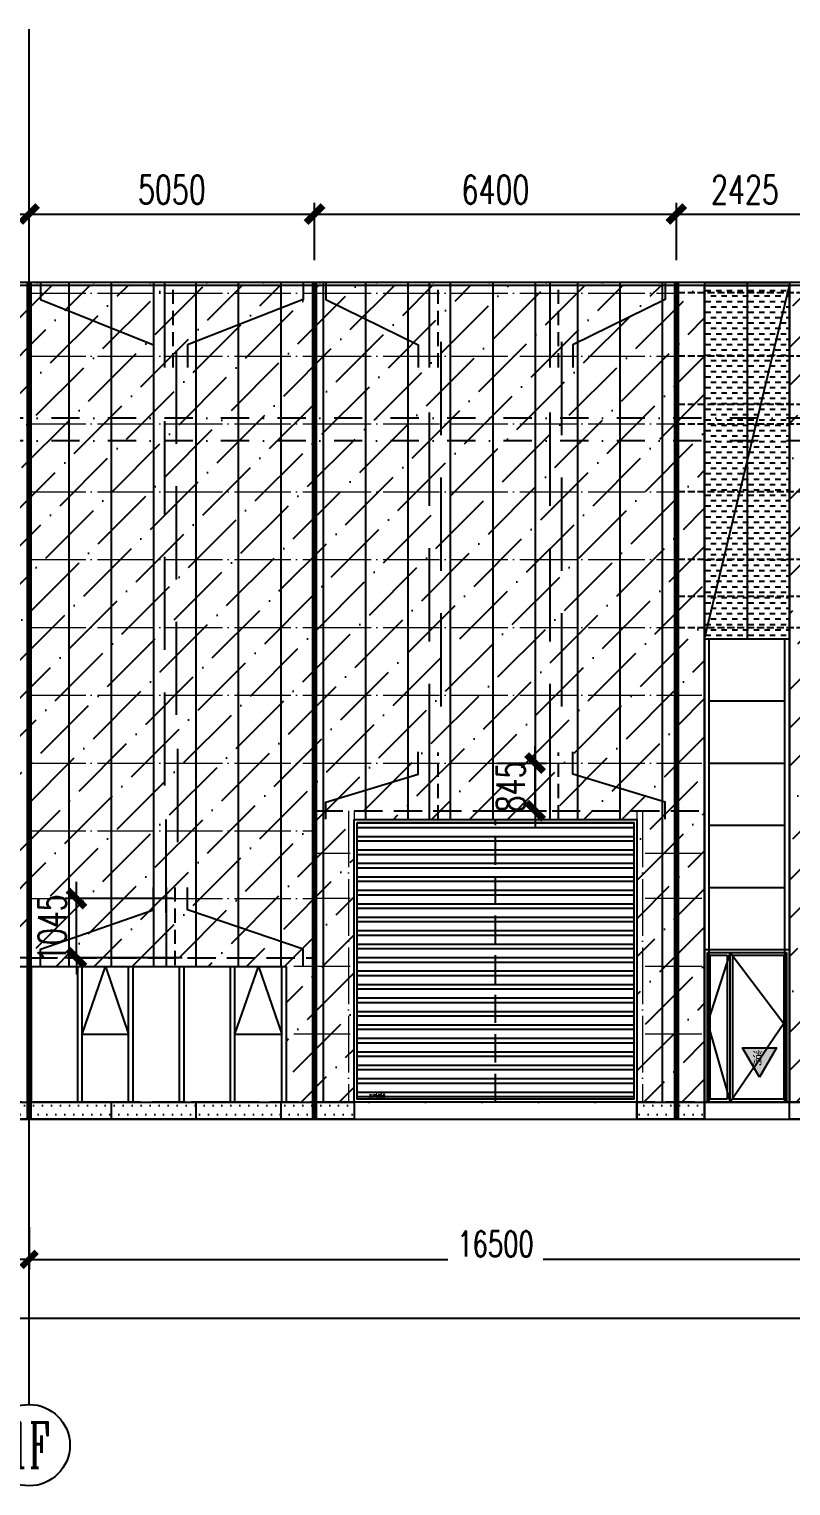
# Model space of a CAD drawing. Extents: x -2072575 to 87763, y -155913 to 742026.
# Drawn here: x -1841498 to -1828023, y 501003 to 526778 of the extents above; entities that cross this region are included whole.
import ezdxf
from ezdxf.enums import TextEntityAlignment as Align

# ---------------------------------------------------------------- set-up
doc = ezdxf.new("R2010")
doc.units = 0
doc.header["$LTSCALE"] = 1000
for name, pattern in [('20剖面图$0$DASH', [0.35, 0.25, -0.1]), ('__DASH', [0.35, 0.25, -0.1]), ('CENTER', [2, 1.25, -0.25, 0.25, -0.25]), ('DASHDOT', [1, 0.5, -0.25, 0, -0.25]), ('DASHED', [0.75, 0.5, -0.25]), ('DOT', [0.25, 0, -0.25]), ('DOTE', [2.42, 2, -0.2, 0.02, -0.2]), ('HIDDEN2', [0.1875, 0.125, -0.0625])]:
    doc.linetypes.add(name, pattern=pattern)
doc.layers.get('Defpoints').update_dxf_attribs({"color": 210})
for name, color, linetype in [('!ZN1-填充-8', 8, 'Continuous'), ('!ZN1-文字-7', 7, 'Continuous'), ('!ZN1-标注-173', 173, 'Continuous'), ('!ZN3-玻璃幕墙-4', 4, 'Continuous'), ('!ZN4-辅助材料-1', 1, 'Continuous'), ('!ZN5-铝材断面-6', 6, 'Continuous'), ('12圆钢+30钢套管撑杆', 3, 'Continuous'), ('12圆钢斜拉条', 30, 'Continuous'), ('12圆钢直拉条', 22, 'Continuous'), ('250×150×4.5×8 H型钢', 3, 'HIDDEN2'), ('3符号', 3, 'Continuous'), ('3铝板幕墙', 3, 'Continuous'), ('4玻璃幕墙', 4, 'Continuous'), ('60x60x5钢方管', 6, '20剖面图$0$DASH'), ('A-AXIS-DOTE', 14, 'DOTE'), ('A-AXIS-DP', 126, 'Continuous'), ('A-HATCH-2', 251, 'Continuous'), ('A-LIN-V', 9, 'Continuous'), ('A-门窗表显示尺寸', 160, 'Continuous'), ('AS-WALL', 40, 'Continuous'), ('DIM', 173, 'Continuous'), ('DOT', 8, 'DOT'), ('DOTE', 1, 'CENTER'), ('IE-填充-JYZS', 7, 'Continuous'), ('压型钢板', 23, 'Continuous')]:
    doc.layers.add(name, color=color, linetype=linetype)
for name, color, linetype, lineweight in [('A-WALL-HATCH', 8, 'Continuous', 13), ('冷弯薄壁C型钢 250x75x20x3.0', 51, 'DOTE', 0), ('梁', 4, 'Continuous', 18)]:
    doc.layers.add(name, color=color, linetype=linetype, lineweight=lineweight)
doc.styles.add('_TCH_AXIS', font='COMPLEX', dxfattribs={"bigfont": 'GBCBIG'})
doc.styles.add('A-STANDARD', font='SIMPLEX', dxfattribs={"bigfont": 'GBCBIG'})
doc.styles.add('DHTEXT-1', font='romans.shx', dxfattribs={"width": 0.7, "bigfont": 'chinese.shx'})
doc.styles.add('样式 1', font='romans.shx', dxfattribs={"width": 0.7, "bigfont": 'chinese.shx'})
doc.dimstyles.new('ZN180', dxfattribs={"dimscale": 180, "dimtxt": 2.5, "dimasz": 1.5, "dimexe": 1, "dimexo": 2, "dimgap": 0.9, "dimtad": 1, "dimdec": 0, "dimdsep": 46, "dimtxsty": 'DHTEXT-1', "dimblk": 'ARCHTICK', "dimcen": 2.5, "dimclrd": 173, "dimclre": 173, "dimclrt": 7, "dimazin": 2, "dimtfac": 1, "dimtdec": 0, "dimtix": 1, "dimtmove": 2, "dimatfit": 3, "dimfxl": 0, "dimarcsym": 0})
doc.dimstyles.new('ZN200', dxfattribs={"dimscale": 200, "dimtxt": 2.5, "dimasz": 1.5, "dimexe": 1, "dimexo": 2, "dimgap": 0.9, "dimtad": 1, "dimdec": 0, "dimdsep": 46, "dimtxsty": 'DHTEXT-1', "dimblk": 'ARCHTICK', "dimcen": 2.5, "dimclrd": 173, "dimclre": 173, "dimclrt": 7, "dimazin": 2, "dimtfac": 1, "dimtdec": 0, "dimtix": 1, "dimtmove": 2, "dimatfit": 3, "dimfxl": 0, "dimtolj": 1, "dimtzin": 0, "dimarcsym": 0})
pattern_1 = [(0, (1884997.87, -507792.86), (79.375, 158.75), [0, -158.75])]
pattern_2 = [(45, (1875021.75, -503214.68), (252.5697, 926.08891), [1190.625, -238.125, 0, -238.125])]

# ---------------------------------------------------------------- blocks, each defined once
blk = doc.blocks.new('_ArchTick')
at = {"color": 0, "linetype": 'ByBlock', "const_width": 0.4}
blk.add_lwpolyline([(-0.5, -0.5), (0.5, 0.5)], dxfattribs=at)
blk = doc.blocks.new('*D84')
at = {"layer": 'Defpoints', "color": 0, "ltscale": 1800, "transparency": 16777216}
for p in [(-600, -1855), (125900, -1855), (125900, -3824)]:
    blk.add_point(p, dxfattribs=at)
at = {"layer": 'DIM', "color": 173, "linetype": 'ByBlock', "lineweight": -2, "ltscale": 1800, "transparency": 16777216}
for p, q in [((-600, -2215), (-600, -4004)), ((125900, -2215), (125900, -4004)), ((-600, -3824), (61655, -3824)), ((125900, -3824), (63644, -3824))]:
    blk.add_line(p, q, dxfattribs=at)
at = {"layer": 'DIM', "color": 173, "lineweight": -2, "ltscale": 1800, "transparency": 16777216, "xscale": 270, "yscale": 270, "zscale": 270, "rotation": 180}
blk.add_blockref('_ArchTick', (-600, -3824), dxfattribs=at)
at = {"layer": 'DIM', "color": 173, "lineweight": -2, "ltscale": 1800, "transparency": 16777216, "xscale": 270, "yscale": 270, "zscale": 270}
blk.add_blockref('_ArchTick', (125900, -3824), dxfattribs=at)
at = {"layer": 'DIM', "color": 7, "ltscale": 1800, "transparency": 16777216, "insert": (62650, -3549), "char_height": 450, "attachment_point": 5, "style": 'DHTEXT-1'}
blk.add_mtext('126500', dxfattribs=at)
blk = doc.blocks.new('*D88')
at = {"layer": 'Defpoints', "color": 0, "ltscale": 1800, "transparency": 16777216}
for p in [(27000, -1855), (43500, -1855), (43500, -2784)]:
    blk.add_point(p, dxfattribs=at)
at = {"layer": 'DIM', "color": 173, "linetype": 'ByBlock', "lineweight": -2, "ltscale": 1800, "transparency": 16777216}
for p, q in [((27000, -2215), (27000, -2964)), ((43500, -2215), (43500, -2964)), ((27000, -2784), (34406, -2784)), ((43500, -2784), (36095, -2784))]:
    blk.add_line(p, q, dxfattribs=at)
at = {"layer": 'DIM', "color": 173, "lineweight": -2, "ltscale": 1800, "transparency": 16777216, "xscale": 270, "yscale": 270, "zscale": 270, "rotation": 180}
blk.add_blockref('_ArchTick', (27000, -2784), dxfattribs=at)
at = {"layer": 'DIM', "color": 173, "lineweight": -2, "ltscale": 1800, "transparency": 16777216, "xscale": 270, "yscale": 270, "zscale": 270}
blk.add_blockref('_ArchTick', (43500, -2784), dxfattribs=at)
at = {"layer": 'DIM', "color": 7, "ltscale": 1800, "transparency": 16777216, "insert": (35250, -2509), "char_height": 450, "attachment_point": 5, "style": 'DHTEXT-1'}
blk.add_mtext('16500', dxfattribs=at)
blk = doc.blocks.new('*D89')
at = {"layer": 'Defpoints', "color": 0, "ltscale": 1800, "transparency": 16777216}
for p in [(43500, -1855), (60000, -1855), (60000, -2784)]:
    blk.add_point(p, dxfattribs=at)
at = {"layer": 'DIM', "color": 173, "linetype": 'ByBlock', "lineweight": -2, "ltscale": 1800, "transparency": 16777216}
for p, q in [((43500, -2215), (43500, -2964)), ((60000, -2215), (60000, -2964)), ((43500, -2784), (50906, -2784)), ((60000, -2784), (52595, -2784))]:
    blk.add_line(p, q, dxfattribs=at)
at = {"layer": 'DIM', "color": 173, "lineweight": -2, "ltscale": 1800, "transparency": 16777216, "xscale": 270, "yscale": 270, "zscale": 270, "rotation": 180}
blk.add_blockref('_ArchTick', (43500, -2784), dxfattribs=at)
at = {"layer": 'DIM', "color": 173, "lineweight": -2, "ltscale": 1800, "transparency": 16777216, "xscale": 270, "yscale": 270, "zscale": 270}
blk.add_blockref('_ArchTick', (60000, -2784), dxfattribs=at)
at = {"layer": 'DIM', "color": 7, "ltscale": 1800, "transparency": 16777216, "insert": (51750, -2509), "char_height": 450, "attachment_point": 5, "style": 'DHTEXT-1'}
blk.add_mtext('16500', dxfattribs=at)
blk = doc.blocks.new('卓越-轴号')
blk.add_circle((0, 0), 4)
at = {"color": 0, "style": '_TCH_AXIS', "width": 1.041667, "flags": 8}
blk.add_attdef('A', text='', height=4.48, dxfattribs=at).set_placement((-2, -2.24), (2, -2.24), align=Align.FIT)
blk = doc.blocks.new('消防救援口标识')
blk.add_wipeout([(0, 0), (-150, 260), (150, 260)]).dxf.layer = '!ZN1-标注-173'
at = {"layer": '!ZN1-填充-8'}
h = blk.add_hatch(color=252, dxfattribs=at)
h.dxf.hatch_style = 1
h.paths.add_polyline_path([(0, 0), (-150, 260), (150, 260)])
at = {"layer": '!ZN1-标注-173'}
blk.add_lwpolyline([(0, 0), (-150, 260), (150, 260)], close=True, dxfattribs=at)
at = {"layer": '!ZN1-文字-7', "ltscale": 1.5, "style": '样式 1', "width": 0.7}
blk.add_text('消', height=120, dxfattribs=at).set_placement((-62, 164), align=Align.MIDDLE_LEFT)
blk = doc.blocks.new('w4243')
at = {"layer": '!ZN4-辅助材料-1', "xscale": 2, "yscale": 2, "zscale": 2}
blk.add_blockref('消防救援口标识', (-1646421, 506714), dxfattribs=at)
blk = doc.blocks.new('20250915090950')
at = {"layer": '!ZN1-填充-8'}
h = blk.add_hatch(dxfattribs=at)
h.set_pattern_fill('ANSI36', color=252, scale=300, style=0)
h.set_pattern_definition(pattern_2)
h.paths.add_polyline_path([(40450, 0), (43950, 0), (48050, 0), (41650, 0), (41650, 2400), (48050, 2400), (48050, 0), (49250, 0), (49250, 5000), (54250, 5000), (54250, 0), (55450, 0), (55450, 14450), (40450, 14450)])
h = blk.add_hatch(dxfattribs=at)
h.set_pattern_fill('ANSI36', color=252, scale=300, style=0)
h.set_pattern_definition(pattern_2)
h.paths.add_polyline_path([(56950, 0), (60450, 0), (64550, 0), (58150, 0), (58150, 2400), (64550, 2400), (64550, 0), (65750, 0), (65750, 5000), (70750, 5000), (70750, 0), (71950, 0), (71950, 14450), (56950, 14450)])
h = blk.add_hatch(dxfattribs=at)
h.set_pattern_fill('DOTS', color=252, scale=100, style=0)
h.set_pattern_definition(pattern_1)
h.paths.add_polyline_path([(40450, 0), (49250, 0), (49250, -300), (40450, -300)])
h = blk.add_hatch(dxfattribs=at)
h.set_pattern_fill('DOTS', color=252, scale=100, style=0)
h.set_pattern_definition(pattern_1)
h.paths.add_polyline_path([(56950, 0), (65750, 0), (65750, -300), (56950, -300)])
h = blk.add_hatch(dxfattribs=at)
h.set_pattern_fill('DOTS', color=252, scale=100, style=0)
h.set_pattern_definition(pattern_1)
h.paths.add_polyline_path([(54250, 0), (55450, 0), (55450, -300), (54250, -300)])
at = {"layer": 'A-HATCH-2'}
h = blk.add_hatch(dxfattribs=at)
h.set_pattern_fill('ANSI32', color=256, scale=50, angle=45)
h.set_pattern_definition([(180, (1692730.16, -517237.45), (-1e-14, -238.125), []), (180, (1692650.8, -517158.08), (-1e-14, -238.125), [])])
h.paths.add_polyline_path([(49300, 4950), (54200, 4950), (54200, 50), (49300, 50)])
at = {"layer": 'IE-填充-JYZS', "ltscale": 10}
h = blk.add_hatch(dxfattribs=at)
h.set_pattern_fill('DASH', color=252, scale=100)
h.set_pattern_definition([(0, (1875021.75, -503214.675), (95.25, 95.25), [95.25, -95.25])])
h.paths.add_polyline_path([(56950, 8200), (55450, 8200), (55450, 14450), (56950, 14450)])
at = {"layer": '!ZN3-玻璃幕墙-4', "color": 252, "ltscale": 10}
for points in [[(44440, 1200), (44850, 2400), (45260, 1200)], [(47140, 1200), (47555, 2400), (47970, 1200)]]:
    blk.add_lwpolyline(points, dxfattribs=at)
at = {"layer": '3铝板幕墙', "color": 252, "ltscale": 2000}
for p, q in [((44950, 0), (44950, -300)), ((46450, 0), (46450, -300)), ((47950, 0), (47950, -300))]:
    blk.add_line(p, q, dxfattribs=at)
for points in [[(56950, 0), (65750, 0), (65750, -300), (56950, -300)], [(40450, 0), (49250, 0), (49250, -300), (40450, -300)], [(54250, 0), (55450, 0), (55450, -300), (54250, -300)]]:
    blk.add_lwpolyline(points, close=True, dxfattribs=at)
at = {"layer": '4玻璃幕墙', "color": 252, "ltscale": 1.5}
for p, q in [((55450, 0), (55450, 8200)), ((55450, 8200), (56950, 8200)), ((55530, 0), (55530, 8200)), ((56870, 0), (56870, 8200)), ((56950, 0), (56950, 8200)), ((55530, 7100), (56870, 7100)), ((55530, 6000), (56870, 6000)), ((55530, 4900), (56870, 4900)), ((55530, 3800), (56870, 3800)), ((55530, 2700), (56870, 2700)), ((41650, 2400), (48050, 2400)), ((43540, 0), (43540, 2400)), ((44360, 0), (44360, 2400)), ((44440, 0), (44440, 2400)), ((45260, 0), (45260, 2400)), ((45340, 0), (45340, 2400)), ((46160, 0), (46160, 2400)), ((46240, 0), (46240, 2400)), ((47060, 0), (47060, 2400)), ((47140, 0), (47140, 2400)), ((47970, 0), (47970, 2400)), ((48050, 0), (48050, 2400)), ((44440, 1200), (45260, 1200)), ((47140, 1200), (47970, 1200)), ((41650, 0), (48050, 0)), ((56950, 0), (55450, 0))]:
    blk.add_line(p, q, dxfattribs=at)
at = {"layer": '4玻璃幕墙', "color": 252}
for p, q in [((55450, 2700), (56950, 2700)), ((55450, 0), (55450, 2700)), ((55500, 0), (55500, 2650)), ((55500, 2650), (55900, 2650)), ((55550, 50), (55550, 2600)), ((55550, 2600), (55850, 2600)), ((55850, 2600), (55850, 50)), ((55900, 0), (55900, 2650)), ((55900, 2650), (56900, 2650)), ((55950, 50), (55950, 2600)), ((55950, 2600), (56850, 2600)), ((56850, 2600), (56850, 50)), ((56900, 2650), (56900, 0)), ((56950, 2700), (56950, 0)), ((56950, 0), (55450, 0)), ((55850, 50), (55550, 50)), ((56850, 50), (55950, 50))]:
    blk.add_line(p, q, dxfattribs=at)
blk.add_lwpolyline([(55900, 2650), (55500, 1403), (55900, 0)], dxfattribs=at)
at = {"layer": 'A-AXIS-DOTE', "linetype": '__DASH', "ltscale": 2}
blk.add_line((51750, 0), (51750, 5000), dxfattribs=at)
at = {"layer": 'A-LIN-V', "color": 252}
for p, q in [((109900, 14500), (-600, 14500)), ((110000, 14450), (-600, 14450)), ((55450, 14500), (56950, 14500)), ((55450, -300), (55450, 14450)), ((55450, 14450), (56950, 14450)), ((56950, -300), (56950, 14450)), ((49250, 0), (49250, -300)), ((55450, 0), (56950, 0)), ((56950, 0), (55450, 0)), ((54250, 0), (54250, -300))]:
    blk.add_line(p, q, dxfattribs=at)
blk.add_lwpolyline([(49250, 5000), (54250, 5000), (54250, 0), (49250, 0)], close=True, dxfattribs=at)
at = {"layer": 'A-WALL-HATCH'}
blk.add_line((48050, 0), (40970, 0), dxfattribs=at)
at = {"layer": 'A-门窗表显示尺寸', "color": 252}
blk.add_lwpolyline([(49300, 4950), (54200, 4950), (54200, 50), (49300, 50)], close=True, dxfattribs=at)
at = {"layer": 'AS-WALL', "color": 252}
blk.add_lwpolyline([(55450, 8200), (55450, 8200), (56950, 14450)], dxfattribs=at)
at = {"layer": '压型钢板', "color": 252, "ltscale": 10}
for p, q in [((44200, 14500), (44200, 2400)), ((44950, 14500), (44950, 2400)), ((45700, 14500), (45700, 2400)), ((46450, 14500), (46450, 2400)), ((47200, 14500), (47200, 2400)), ((47950, 14500), (47950, 2400)), ((48700, 14500), (48700, 0)), ((49450, 14500), (49450, 5000)), ((50200, 14500), (50200, 5000)), ((50950, 14500), (50950, 5000)), ((51700, 14500), (51700, 5000)), ((52450, 14500), (52450, 5000)), ((53200, 14500), (53200, 5000)), ((53950, 14500), (53950, 5000)), ((54700, 14500), (54700, 0)), ((55450, 14500), (55450, 0)), ((56200, 14500), (56200, 8200)), ((56950, 14500), (56950, 0))]:
    blk.add_line(p, q, dxfattribs=at)
at = {"layer": 'A-WALL-HATCH'}
blk.add_blockref('w4243', (1702841, -506271), dxfattribs=at)
at = {"layer": 'A-门窗表显示尺寸', "color": 252, "style": 'A-STANDARD', "width": 0.705882}
blk.add_text('JLM5050', height=59.5, dxfattribs=at).set_placement((49500, 80))
at = {"layer": '4玻璃幕墙', "color": 252}
blk.add_lwpolyline([(55900, 2650), (56850, 1393), (55900, 0)], dxfattribs=at)
blk = doc.blocks.new('A$C79cc59f2')
at = {"layer": '3铝板幕墙', "ltscale": 1000}
blk.add_blockref('20250915090950', (0, 0), dxfattribs=at)
blk = doc.blocks.new('*D3413')
at = {"layer": 'Defpoints', "color": 0, "ltscale": 10, "transparency": 16777216}
for p in [(-1827623, 523507), (-1830048, 522293), (-1827623, 522293)]:
    blk.add_point(p, dxfattribs=at)
at = {"layer": 'DIM', "color": 173, "linetype": 'ByBlock', "lineweight": -2, "ltscale": 10, "transparency": 16777216}
for p, q in [((-1830048, 522693), (-1830048, 523707)), ((-1830048, 523507), (-1827623, 523507)), ((-1827623, 522693), (-1827623, 523707))]:
    blk.add_line(p, q, dxfattribs=at)
at = {"layer": 'DIM', "color": 173, "lineweight": -2, "ltscale": 10, "transparency": 16777216, "xscale": 300, "yscale": 300, "zscale": 300, "rotation": 180}
blk.add_blockref('_ArchTick', (-1830048, 523507), dxfattribs=at)
at = {"layer": 'DIM', "color": 173, "lineweight": -2, "ltscale": 10, "transparency": 16777216, "xscale": 300, "yscale": 300, "zscale": 300}
blk.add_blockref('_ArchTick', (-1827623, 523507), dxfattribs=at)
at = {"layer": 'DIM', "color": 7, "ltscale": 10, "transparency": 16777216, "insert": (-1828835, 523937), "char_height": 500, "attachment_point": 5, "style": 'DHTEXT-1'}
blk.add_mtext('\\A1;2425', dxfattribs=at)
blk = doc.blocks.new('*D3414')
at = {"layer": 'Defpoints', "color": 0, "ltscale": 10, "transparency": 16777216}
for p in [(-1830048, 523507), (-1836448, 522293), (-1830048, 522293)]:
    blk.add_point(p, dxfattribs=at)
at = {"layer": 'DIM', "color": 173, "linetype": 'ByBlock', "lineweight": -2, "ltscale": 10, "transparency": 16777216}
for p, q in [((-1836448, 522693), (-1836448, 523707)), ((-1836448, 523507), (-1830048, 523507)), ((-1830048, 522693), (-1830048, 523707))]:
    blk.add_line(p, q, dxfattribs=at)
at = {"layer": 'DIM', "color": 173, "lineweight": -2, "ltscale": 10, "transparency": 16777216, "xscale": 300, "yscale": 300, "zscale": 300, "rotation": 180}
blk.add_blockref('_ArchTick', (-1836448, 523507), dxfattribs=at)
at = {"layer": 'DIM', "color": 173, "lineweight": -2, "ltscale": 10, "transparency": 16777216, "xscale": 300, "yscale": 300, "zscale": 300}
blk.add_blockref('_ArchTick', (-1830048, 523507), dxfattribs=at)
at = {"layer": 'DIM', "color": 7, "ltscale": 10, "transparency": 16777216, "insert": (-1833248, 523937), "char_height": 500, "attachment_point": 5, "style": 'DHTEXT-1'}
blk.add_mtext('\\A1;6400', dxfattribs=at)
blk = doc.blocks.new('*D3415')
at = {"layer": 'Defpoints', "color": 0, "ltscale": 10, "transparency": 16777216}
for p in [(-1836448, 523507), (-1841498, 522293), (-1836448, 522293)]:
    blk.add_point(p, dxfattribs=at)
at = {"layer": 'DIM', "color": 173, "linetype": 'ByBlock', "lineweight": -2, "ltscale": 10, "transparency": 16777216}
for p, q in [((-1841498, 522693), (-1841498, 523707)), ((-1841498, 523507), (-1836448, 523507)), ((-1836448, 522693), (-1836448, 523707))]:
    blk.add_line(p, q, dxfattribs=at)
at = {"layer": 'DIM', "color": 173, "lineweight": -2, "ltscale": 10, "transparency": 16777216, "xscale": 300, "yscale": 300, "zscale": 300, "rotation": 180}
blk.add_blockref('_ArchTick', (-1841498, 523507), dxfattribs=at)
at = {"layer": 'DIM', "color": 173, "lineweight": -2, "ltscale": 10, "transparency": 16777216, "xscale": 300, "yscale": 300, "zscale": 300}
blk.add_blockref('_ArchTick', (-1836448, 523507), dxfattribs=at)
at = {"layer": 'DIM', "color": 7, "ltscale": 10, "transparency": 16777216, "insert": (-1838973, 523937), "char_height": 500, "attachment_point": 5, "style": 'DHTEXT-1'}
blk.add_mtext('\\A1;5050', dxfattribs=at)
blk = doc.blocks.new('*D3416')
at = {"layer": 'Defpoints', "color": 0, "ltscale": 10, "transparency": 16777216}
for p in [(-1841498, 523507), (-1844123, 522293), (-1841498, 522293)]:
    blk.add_point(p, dxfattribs=at)
at = {"layer": 'DIM', "color": 173, "linetype": 'ByBlock', "lineweight": -2, "ltscale": 10, "transparency": 16777216}
for p, q in [((-1844123, 522693), (-1844123, 523707)), ((-1844123, 523507), (-1841498, 523507)), ((-1841498, 522693), (-1841498, 523707))]:
    blk.add_line(p, q, dxfattribs=at)
at = {"layer": 'DIM', "color": 173, "lineweight": -2, "ltscale": 10, "transparency": 16777216, "xscale": 300, "yscale": 300, "zscale": 300, "rotation": 180}
blk.add_blockref('_ArchTick', (-1844123, 523507), dxfattribs=at)
at = {"layer": 'DIM', "color": 173, "lineweight": -2, "ltscale": 10, "transparency": 16777216, "xscale": 300, "yscale": 300, "zscale": 300}
blk.add_blockref('_ArchTick', (-1841498, 523507), dxfattribs=at)
at = {"layer": 'DIM', "color": 7, "ltscale": 10, "transparency": 16777216, "insert": (-1842810, 523937), "char_height": 500, "attachment_point": 5, "style": 'DHTEXT-1'}
blk.add_mtext('\\A1;2625', dxfattribs=at)
blk = doc.blocks.new('*D3441')
at = {"layer": 'Defpoints', "color": 0, "ltscale": 10, "transparency": 16777216}
for p in [(-1840661, 511393), (-1838548, 511393), (-1838393, 510348)]:
    blk.add_point(p, dxfattribs=at)
at = {"layer": 'DIM', "color": 173, "linetype": 'ByBlock', "lineweight": -2, "ltscale": 10, "transparency": 16777216}
for p, q in [((-1840661, 511393), (-1840661, 511693)), ((-1838948, 511393), (-1840861, 511393)), ((-1840661, 510348), (-1840661, 511393)), ((-1838793, 510348), (-1840861, 510348)), ((-1840661, 510348), (-1840661, 510048))]:
    blk.add_line(p, q, dxfattribs=at)
at = {"layer": 'DIM', "color": 173, "lineweight": -2, "ltscale": 10, "transparency": 16777216, "xscale": 300, "yscale": 300, "zscale": 300}
for p, rotation in [((-1840661, 511393), 270), ((-1840661, 510348), 90)]:
    blk.add_blockref('_ArchTick', p, dxfattribs=dict(at, rotation=rotation))
at = {"layer": 'DIM', "color": 7, "ltscale": 10, "transparency": 16777216, "insert": (-1841091, 510870), "char_height": 500, "attachment_point": 5, "rotation": 90, "style": 'DHTEXT-1'}
blk.add_mtext('\\A1;1045', dxfattribs=at)
blk = doc.blocks.new('*D3442')
at = {"layer": 'Defpoints', "color": 0, "ltscale": 10, "transparency": 16777216}
for p in [(-1833614, 513793), (-1832548, 513793), (-1833614, 512948)]:
    blk.add_point(p, dxfattribs=at)
at = {"layer": 'DIM', "color": 173, "linetype": 'ByBlock', "lineweight": -2, "ltscale": 10, "transparency": 16777216}
for p, q in [((-1832548, 513793), (-1832548, 514093)), ((-1833214, 513793), (-1832348, 513793)), ((-1832548, 512948), (-1832548, 513793)), ((-1833214, 512948), (-1832348, 512948)), ((-1832548, 512948), (-1832548, 512648))]:
    blk.add_line(p, q, dxfattribs=at)
at = {"layer": 'DIM', "color": 173, "lineweight": -2, "ltscale": 10, "transparency": 16777216, "xscale": 300, "yscale": 300, "zscale": 300}
for p, rotation in [((-1832548, 513793), 270), ((-1832548, 512948), 90)]:
    blk.add_blockref('_ArchTick', p, dxfattribs=dict(at, rotation=rotation))
at = {"layer": 'DIM', "color": 7, "ltscale": 10, "transparency": 16777216, "insert": (-1832978, 513370), "char_height": 500, "attachment_point": 5, "rotation": 90, "style": 'DHTEXT-1'}
blk.add_mtext('\\A1;845', dxfattribs=at)
blk = doc.blocks.new('20250821111708')
at = {"layer": 'DOT', "linetype": 'DASHDOT'}
for p, q in [((111400.4, 14500), (-7557.7, 14500)), ((111400.4, 12100), (-7557.7, 12100)), ((111400.4, 11700), (-7557.7, 11700)), ((132268.5, 0), (-7557.7, 0))]:
    blk.add_line(p, q, dxfattribs=at)
at = {"layer": 'DOTE', "ltscale": 180}
blk.add_line((43500, -5350), (43500, 18985.3), dxfattribs=at)
at = {"layer": '3符号', "color": 7}
ref = blk.add_blockref('卓越-轴号', (43501.1, -6070), dxfattribs=dict(at, xscale=180, yscale=180, zscale=180))
ref.add_attrib('A', '1F', dxfattribs={"layer": '0', "color": 0, "height": 806.4, "style": '_TCH_AXIS', "width": 0.604839}).set_placement((43141.1, -6473.2), (43861.1, -6473.2), align=Align.FIT)
at = {"layer": 'DIM', "ltscale": 1800}
for base, p1, p2, picture, middle in [((125900, -3824.1), (-600, -1854.7), (125900, -1854.7), '*D84', (62650, -3549.1)), ((43500, -2784.1), (27000, -1854.7), (43500, -1854.7), '*D88', (35250, -2509.1)), ((60000, -2784.1), (43500, -1854.7), (60000, -1854.7), '*D89', (51750, -2509.1))]:
    dim = blk.add_linear_dim(base=base, p1=p1, p2=p2, angle=0, dimstyle='ZN180', dxfattribs=at)
    dim.commit()
    dim.dimension.update_dxf_attribs({"geometry": picture, "text_midpoint": middle, "dimtype": 129})

msp = doc.modelspace()

# ---------------------------------------------------------------- block references
at = {"layer": '!ZN5-铝材断面-6', "ltscale": 1000}
msp.add_blockref('A$C79cc59f2', (-1884997.9, 507792.9), dxfattribs=at)

# ---------------------------------------------------------------- next in the draw order: linework, layer by layer
at = {"layer": '12圆钢+30钢套管撑杆', "color": 3}
for p, q in [((-1839097.9, 520792.9), (-1839097.9, 522292.9)), ((-1834414.5, 520792.9), (-1834414.5, 522292.9)), ((-1832281.2, 520792.9), (-1832281.2, 522292.9)), ((-1834414.5, 512797.9), (-1834414.5, 513980.4)), ((-1832281.2, 512797.9), (-1832281.2, 513980.4)), ((-1839072.9, 511592.9), (-1839072.9, 510192.9))]:
    msp.add_line(p, q, dxfattribs=at)
at = {"layer": '12圆钢+30钢套管撑杆', "color": 3, "linetype": 'DASHED', "ltscale": 0.5}
for p, q in [((-1838947.9, 520792.9), (-1838947.9, 522292.9)), ((-1834264.5, 520792.9), (-1834264.5, 522292.9)), ((-1832131.2, 520792.9), (-1832131.2, 522292.9)), ((-1834264.5, 512797.9), (-1834264.5, 513980.4)), ((-1832131.2, 512797.9), (-1832131.2, 513980.4)), ((-1838922.9, 511592.9), (-1838922.9, 510192.9))]:
    msp.add_line(p, q, dxfattribs=at)
at = {"layer": '12圆钢斜拉条', "ltscale": 1000}
for points in [[(-1841297.9, 522292.9), (-1841297.9, 521992.9), (-1839297.9, 521192.9), (-1839297.9, 520792.9)], [(-1836647.9, 522292.9), (-1836647.9, 521992.9), (-1838697.9, 521192.9), (-1838697.9, 520792.9)], [(-1836247.9, 522292.9), (-1836247.9, 521992.9), (-1834614.4, 521192.9), (-1834614.4, 520792.9)], [(-1830247.9, 522292.9), (-1830247.9, 521992.9), (-1831881.4, 521192.9), (-1831881.4, 520792.9)], [(-1836247.9, 512797.9), (-1836247.9, 513097.9), (-1834614.4, 513592.9), (-1834614.4, 513992.9)], [(-1830247.9, 512797.9), (-1830247.9, 513097.9), (-1831881.4, 513592.9), (-1831881.4, 513992.9)], [(-1841297.9, 510197.9), (-1841297.9, 510497.9), (-1839297.9, 511192.9), (-1839297.9, 511592.9)], [(-1836647.9, 510197.9), (-1836647.9, 510497.9), (-1838697.9, 511192.9), (-1838697.9, 511592.9)]]:
    msp.add_lwpolyline(points, dxfattribs=at)
at = {"layer": '12圆钢直拉条', "ltscale": 1000}
for p, q in [((-1834214.5, 521242.9), (-1834214.5, 519592.9)), ((-1832081.2, 521242.9), (-1832081.2, 519592.9)), ((-1838897.9, 521092.9), (-1838897.9, 519442.9)), ((-1834414.5, 518342.9), (-1834414.5, 519992.9)), ((-1832281.2, 518342.9), (-1832281.2, 519992.9)), ((-1839097.9, 518192.9), (-1839097.9, 519842.9)), ((-1838897.9, 518692.9), (-1838897.9, 517042.9)), ((-1834214.5, 518842.9), (-1834214.5, 517192.9)), ((-1832081.2, 518842.9), (-1832081.2, 517192.9)), ((-1834414.5, 515942.9), (-1834414.5, 517592.9)), ((-1832281.2, 515942.9), (-1832281.2, 517592.9)), ((-1839097.9, 515792.9), (-1839097.9, 517442.9)), ((-1838897.9, 516292.9), (-1838897.9, 514642.9)), ((-1834214.5, 516442.9), (-1834214.5, 514792.9)), ((-1832081.2, 516442.9), (-1832081.2, 514792.9)), ((-1839097.9, 513392.9), (-1839097.9, 515042.9)), ((-1834414.5, 513542.9), (-1834414.5, 515192.9)), ((-1832281.2, 513542.9), (-1832281.2, 515192.9)), ((-1838872.9, 514042.9), (-1838872.9, 512392.9)), ((-1839072.9, 511142.9), (-1839072.9, 512792.9))]:
    msp.add_line(p, q, dxfattribs=at)
at = {"layer": '250×150×4.5×8 H型钢', "linetype": '20剖面图$0$DASH', "ltscale": 2}
for p, q in [((-1836447.9, 512947.9), (-1829597.9, 512947.9)), ((-1841497.9, 510347.9), (-1844122.9, 510347.9)), ((-1841497.9, 510347.9), (-1836447.9, 510347.9))]:
    msp.add_line(p, q, dxfattribs=at)
at = {"layer": '60x60x5钢方管', "ltscale": 0.5}
for p, q in [((-1827622.8, 522110), (-1830047.9, 522110)), ((-1827622.8, 520992.9), (-1830047.9, 520992.9)), ((-1827622.8, 520133.8), (-1830047.9, 520133.8)), ((-1827622.8, 519787.2), (-1830047.9, 519787.2)), ((-1827622.8, 518592.9), (-1830047.9, 518592.9)), ((-1827622.8, 517392.9), (-1830047.9, 517392.9)), ((-1827622.8, 516737.9), (-1830047.9, 516737.9)), ((-1827622.8, 516187.2, 0), (-1830047.9, 516187.2, 0))]:
    msp.add_line(p, q, dxfattribs=at)
at = {"layer": 'A-AXIS-DOTE', "linetype": '__DASH', "ltscale": 2}
msp.add_line((-1752729.4, 507792.9), (-1892555.5, 507792.9), dxfattribs=at)
at = {"layer": 'A-WALL-HATCH'}
msp.add_line((-1836947.9, 507792.9), (-1844027.5, 507792.9), dxfattribs=at)
at = {"layer": 'AS-WALL'}
msp.add_line((-1892555.5, 507492.9), (-1752729.4, 507492.9), dxfattribs=at)
at = {"layer": '冷弯薄壁C型钢 250x75x20x3.0', "ltscale": 0.5}
for p, q in [((-1841497.9, 522105.4), (-1836447.9, 522105.4)), ((-1836447.9, 522105.4), (-1830047.9, 522105.4)), ((-1841497.9, 520992.9), (-1836447.9, 520992.9)), ((-1836447.9, 520992.9), (-1830047.9, 520992.9)), ((-1841497.9, 519792.9), (-1836447.9, 519792.9)), ((-1836447.9, 519792.9), (-1830047.9, 519792.9)), ((-1841497.9, 518592.9), (-1836447.9, 518592.9)), ((-1836447.9, 518592.9), (-1830047.9, 518592.9)), ((-1841497.9, 517392.9), (-1836447.9, 517392.9)), ((-1836447.9, 517392.9), (-1830047.9, 517392.9)), ((-1841497.9, 516192.9), (-1836447.9, 516192.9)), ((-1836447.9, 516192.9), (-1830047.9, 516192.9)), ((-1841497.9, 514992.9), (-1836447.9, 514992.9)), ((-1836447.9, 514992.9), (-1829597.9, 514992.9)), ((-1841497.9, 513792.9), (-1836447.9, 513792.9)), ((-1836447.9, 513792.9), (-1829597.9, 513792.9)), ((-1835845.4, 512947.9), (-1835845.4, 507792.9)), ((-1835747.9, 512947.9), (-1835747.9, 507792.9)), ((-1830747.9, 512947.9), (-1830747.9, 507792.9)), ((-1830650.3, 512947.9), (-1830650.3, 507792.9)), ((-1841497.9, 512592.9), (-1836447.9, 512592.9)), ((-1835817.9, 512192.9), (-1836447.9, 512192.9)), ((-1829597.9, 512192.9), (-1830677.9, 512192.9)), ((-1841497.9, 511392.9), (-1836447.9, 511392.9)), ((-1835817.9, 511392.9), (-1836447.9, 511392.9)), ((-1829597.9, 511392.9), (-1830677.9, 511392.9)), ((-1835817.9, 510192.9), (-1836897.9, 510192.9)), ((-1829597.9, 510192.9), (-1830677.9, 510192.9)), ((-1835817.9, 508992.9), (-1836897.9, 508992.9)), ((-1829597.9, 508992.9), (-1830677.9, 508992.9)), ((-1835817.9, 507792.9), (-1836897.9, 507792.9)), ((-1829597.9, 507792.9), (-1830677.9, 507792.9))]:
    msp.add_line(p, q, dxfattribs=at)
at = {"layer": '梁', "ltscale": 10, "const_width": 100}
for points in [[(-1841497.9, 522292.9), (-1841497.9, 507492.9)], [(-1836447.9, 522292.9), (-1836447.9, 507492.9)], [(-1830047.9, 522292.9), (-1830047.9, 507492.9)]]:
    msp.add_lwpolyline(points, dxfattribs=at)

# ---------------------------------------------------------------- next in the draw order: block references
at = {"layer": 'A-AXIS-DP', "ltscale": 2800}
msp.add_blockref('20250821111708', (-1884997.9, 507792.9), dxfattribs=at)

# ---------------------------------------------------------------- next in the draw order: dimensions: what is measured, and where the dimension line sits
at = {"layer": 'DIM', "ltscale": 10}
for base, p1, p2, picture, middle in [((-1841497.9, 523507.4), (-1844122.9, 522292.9), (-1841497.9, 522292.9), '*D3416', (-1842810.4, 523937.4)), ((-1836447.9, 523507.4), (-1841497.9, 522292.9), (-1836447.9, 522292.9), '*D3415', (-1838972.9, 523937.4)), ((-1830047.9, 523507.4), (-1836447.9, 522292.9), (-1830047.9, 522292.9), '*D3414', (-1833247.9, 523937.4)), ((-1827622.9, 523507.4), (-1830047.9, 522292.9), (-1827622.9, 522292.9), '*D3413', (-1828835.4, 523937.4))]:
    dim = msp.add_linear_dim(base=base, p1=p1, p2=p2, dimstyle='ZN200', override={"dimfxl": 2}, dxfattribs=at)
    dim.commit()
    dim.dimension.update_dxf_attribs({"geometry": picture, "text_midpoint": middle})
for base, p1, p2, picture, middle in [((-1832547.9, 513792.9), (-1833614.4, 512947.9), (-1833614.4, 513792.9), '*D3442', (-1832977.9, 513370.4)), ((-1840660.9, 511392.9), (-1838392.5, 510347.9), (-1838547.9, 511392.9), '*D3441', (-1841090.9, 510870.4))]:
    dim = msp.add_linear_dim(base=base, p1=p1, p2=p2, angle=90, dimstyle='ZN200', override={"dimfxl": 2}, dxfattribs=at)
    dim.commit()
    dim.dimension.update_dxf_attribs({"geometry": picture, "text_midpoint": middle})

doc.saveas('drawing.dxf')
